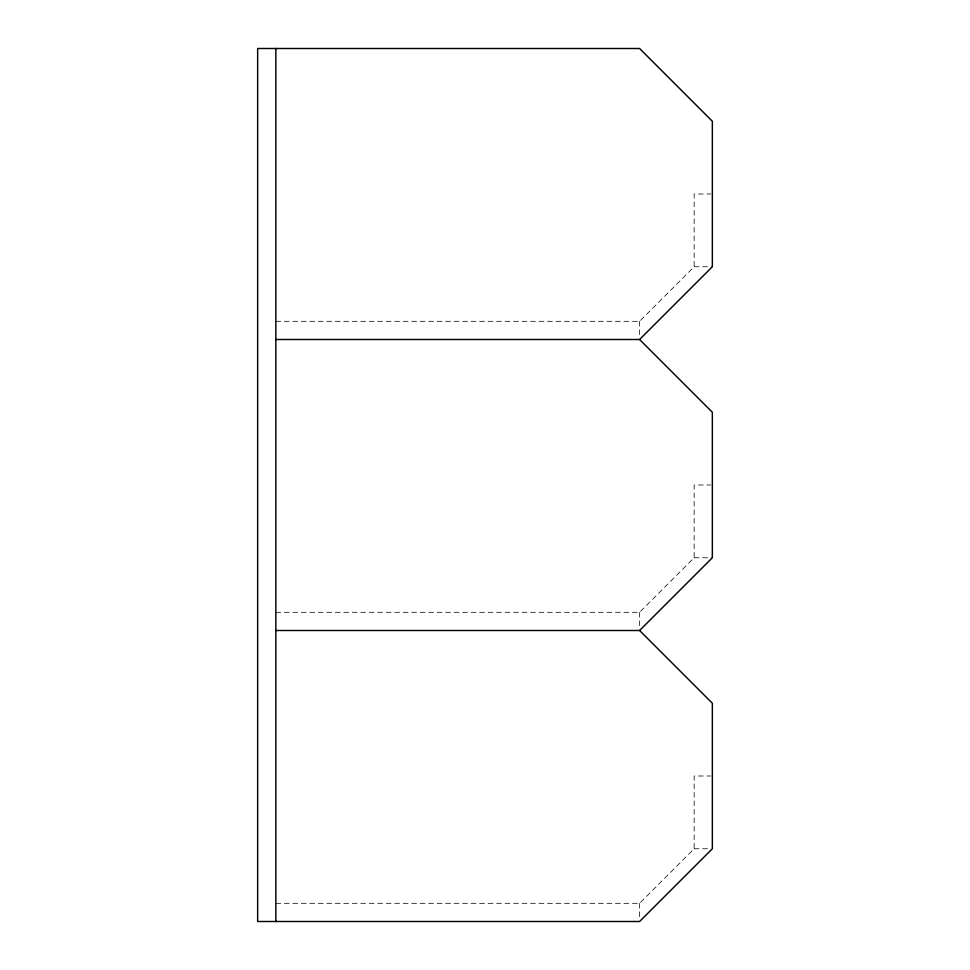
<?xml version="1.0" encoding="UTF-8"?>
<svg xmlns="http://www.w3.org/2000/svg" width="970" height="970" viewBox="0 0 970 970"><rect width="100%" height="100%" fill="white"/><g stroke="black" fill="none" stroke-linecap="round" stroke-linejoin="round"><path stroke-width="0.73" stroke-dasharray="4.85 3.64" d="M275.844 321.312L639.594 321.312L694.156 266.75L694.156 194L710.828 194M275.844 612.312L639.594 612.312L694.156 557.75L694.156 485L710.828 485M275.844 903.312L639.594 903.312L694.156 848.75L694.156 776L710.828 776M694.156 266.75L712.344 266.75M694.156 557.75L712.344 557.75M694.156 848.75L709.312 848.75M639.594 321.312L639.594 336.469M639.594 612.312L639.594 627.469M639.594 903.312L639.594 918.469"/><path stroke-width="1.45" d="M275.844 339.5L639.594 339.5L712.344 266.75L712.344 121.25L639.594 48.5L257.656 48.5L257.656 921.5L639.594 921.5L712.344 848.75L712.344 703.25L639.594 630.5L275.844 630.5M639.594 630.5L712.344 557.75L712.344 412.25L639.594 339.5M275.844 48.5L275.844 921.5"/></g></svg>
